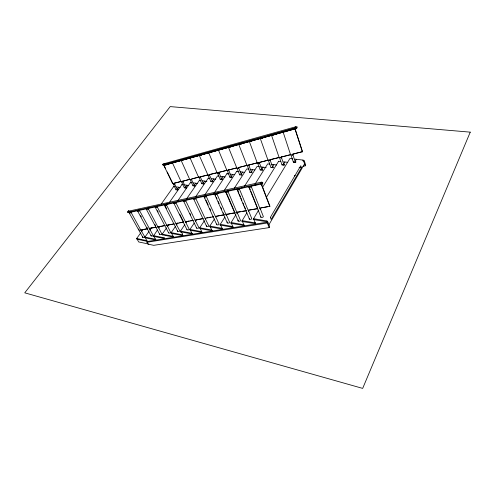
<?xml version="1.0" encoding="UTF-8"?>
<svg xmlns="http://www.w3.org/2000/svg" width="495" height="495" viewBox="0 0 495 495"><rect width="100%" height="100%" fill="white"/><g stroke="black" fill="none" stroke-linecap="round" stroke-linejoin="round"><path stroke-width="0.74" d="M303.144 160.986L303.194 161.024A0.687 0.309 -83 0 0 303.237 160.25A0.687 0.309 -83 0 0 302.921 160.071L294.896 159.124M295.762 161.686A2.116 1.349 -18.5 0 1 295.874 161.791A1.268 0.811 -18.5 0 1 295.602 162.453L293.436 162.193A1.268 0.811 -18.5 0 1 293.702 161.754M285.757 131.825L285.776 131.608A2.19 1.33 -18.9 0 0 284.804 131.212M283.889 164.136A2.085 1.33 -19.3 0 1 284.446 164.47A1.25 0.798 -19.2 0 1 284.167 165.126L282.051 164.866A1.25 0.798 -19.2 0 1 282.317 164.427M279.378 157.268L282.045 164.977M272.974 166.803A2.054 1.306 -20 0 1 273.351 167.075A1.231 0.786 -19.9 0 1 273.061 167.718L271 167.458M262.053 169.265A2.017 1.287 -20.7 0 1 262.573 169.599A1.213 0.767 -20.6 0 1 262.282 170.243L260.265 169.977A1.213 0.767 -20.6 0 1 260.537 169.55M260.259 170.082L257.493 162.645M251.336 209.676L248.372 210.214L251.738 218.518A1.318 0.897 -22.4 0 1 251.188 219.217A2.197 1.491 -22.3 0 1 249.492 219.236L237.093 189.635A1.367 0.885 -22.4 0 1 237.185 188.911L239.5 189.251L248.515 211.204L248.645 210.821M251.751 171.79A1.992 1.262 -21.3 0 1 252.103 172.056A1.194 0.755 -21.3 0 1 251.813 172.687L249.839 172.427A1.194 0.755 -21.3 0 1 250.111 172M251.813 141.23L251.837 141.019A2.085 1.262 -20.8 0 0 251.138 140.654M240.669 211.625L237.08 212.281L240.508 220.43A1.299 0.879 -23.2 0 1 239.957 221.123A2.166 1.46 -23.1 0 1 238.293 221.141L225.708 192.079A1.343 0.866 -23.1 0 1 225.813 191.361L228.065 191.707L237.229 213.252L237.359 212.875M241.275 174.067A1.961 1.244 -22 0 1 241.925 174.438A1.176 0.743 -21.9 0 1 241.628 175.063L239.704 174.803A1.176 0.743 -21.9 0 1 239.976 174.388M231.425 223.313L233.207 227.44A0.699 0.359 -79.9 0 1 232.823 227.316A0.699 0.359 -79.9 0 1 232.829 226.574L220.281 224.315L219.929 224.996L220.671 225.182M226.425 214.867L226.289 215.232L216.989 194.077L214.793 193.737L213.37 194.046M231.938 176.659A1.937 1.225 -22.6 0 1 232.031 176.758A1.157 0.73 -22.5 0 1 231.734 177.377L229.847 177.117A1.157 0.73 -22.5 0 1 229.952 176.907M215.82 216.798L215.684 217.156L206.26 196.379L204.831 196.156M221.946 178.695A1.906 1.2 -23.2 0 1 222.41 179.017A1.145 0.724 -23.1 0 1 222.106 179.629L220.263 179.369A1.145 0.724 -23.1 0 1 220.535 178.961M220.244 179.468L217.324 172.508M212.596 180.892A1.881 1.182 -23.7 0 1 213.042 181.213A1.126 0.712 -23.7 0 1 212.739 181.82L210.932 181.554A1.126 0.712 -23.7 0 1 211.037 181.349M205.53 218.666L205.394 219.025L195.859 198.613L193.768 198.272A1.287 0.817 -25.1 0 0 193.638 198.959L206.693 226.512A2.067 1.38 -25.3 0 0 208.259 226.506A1.244 0.829 -25.3 0 0 208.797 225.838L205.072 218.345L213.58 216.798M202.121 232.433L200.234 228.572M203.742 183.169A1.856 1.163 -24.3 0 1 203.928 183.348A1.114 0.699 -24.2 0 1 203.618 183.948L201.849 183.688A1.114 0.699 -24.2 0 1 201.954 183.484M183.732 200.438L185.774 200.778L195.401 220.838L195.544 220.485M190.47 230.299L191.881 233.213M201.83 183.787L198.848 177.043M201.514 155.164L201.552 154.966A1.943 1.163 -23.7 0 0 201.236 154.712M194.752 185.179A1.838 1.145 -24.8 0 1 195.049 185.433A1.101 0.687 -24.8 0 1 194.739 186.027L193.007 185.761A1.101 0.687 -24.8 0 1 193.279 185.365M165.181 204.689L166.487 204.911L176.276 224.309L176.424 223.963M185.848 187.104A1.813 1.126 -25.3 0 1 186.398 187.457A1.089 0.674 -25.3 0 1 186.083 188.044L184.388 187.784M177.433 189.084A1.788 1.108 -25.8 0 1 177.971 189.437A1.077 0.668 -25.7 0 1 177.656 190.018L175.991 189.752M167.267 225.627L167.124 225.968L157.255 206.891L155.987 206.669M175.972 189.851L173.027 183.218M173.621 237.068L162.7 234.902M174.549 162.632L174.593 162.44A1.862 1.108 -25.1 0 0 174.518 162.348M166.035 164.996L166.079 164.798A1.844 1.089 -25.6 0 0 165.534 164.458M141.285 230.354L141.137 230.682L131.101 212.504L127.933 212.423L127.642 211.891L128.459 210.79L129.449 210.975L261.317 182.166L262.61 182.339L262.87 183.014L262.059 184.319L260.846 184.146L128.991 212.615M260.172 209.088L260.296 208.704L263.334 216.538A1.343 0.91 -21.5 0 1 262.783 217.249A2.234 1.516 -21.5 0 1 261.044 217.274L248.855 187.11A1.386 0.897 -21.6 0 1 248.942 186.374L251.312 186.72L260.166 209.088L260.03 208.086L269.973 206.267L261.521 184.208M253.873 219.526L255.203 222.837M262.684 138.408L262.808 137.975A2.116 1.281 -20.2 0 0 261.694 137.573M247.123 164.996L249.827 172.532M241.059 144.398L241.195 143.971A2.054 1.244 -21.4 0 0 240.329 143.581M227.05 169.934L229.835 177.222M230.713 147.256L230.856 146.836A2.023 1.219 -22 0 0 230.014 146.452M174.655 202.653L175.985 202.876L189.183 229.185A1.207 0.798 -26.6 0 1 188.638 229.835A2.011 1.33 -26.5 0 1 187.141 229.841L186.98 229.723A1.207 0.798 -26.6 0 1 186.949 229.513M210.901 152.745L211.043 152.33A1.968 1.182 -23.1 0 0 210.078 151.934M158.221 227.582L158.369 227.248L161.778 233.857A1.163 0.755 -28.2 0 1 161.246 234.481A1.937 1.256 -28.2 0 1 159.835 234.488L159.687 234.37A1.163 0.755 -28.2 0 1 159.712 233.943M153.957 236.375L155.442 239.178M137.752 210.356L139.578 210.684L153.141 235.329A1.151 0.743 -28.7 0 1 152.615 235.948A1.912 1.231 -28.7 0 1 151.222 235.948L151.08 235.837A1.151 0.743 -28.7 0 1 151.229 235.193M305.198 165.837L305.675 165.027L304.165 160.386L303.689 161.197L305.198 165.837L302.94 166.351M269.125 227.607L269.67 226.685L267.857 222.069L147.516 241.486L146.966 242.278L147.98 244.122L153.747 245.328L269.125 227.607L267.312 222.998L267.857 222.069M270.357 217.392L300.774 165.732L301.443 167.756L271.136 219.403L270.357 217.392M268.674 225.151L304.27 164.396M294.457 162.428L296.326 159.297M199.293 155.43L207.863 174.896L200.302 176.752L200.45 177.606L200.159 176.963L207.727 175.112L209.602 175.372L209.311 174.716L217.088 172.817L219 173.071L218.722 172.409L226.71 170.453L228.665 170.713L228.387 170.039L236.604 168.028L238.609 168.288L238.33 167.601L246.782 165.534L248.83 165.788L248.558 165.089L257.258 162.966L259.349 163.22L259.083 162.508L268.036 160.318L270.183 160.578L269.923 159.854L279.143 157.596L281.339 157.849L281.086 157.113L290.59 154.786L292.836 155.046L292.588 154.292L302.519 151.656L295.131 128.83L163.956 165.237L165.602 168.616M267.374 221.834L253.131 219.477L258.662 210.09M266.267 197.53L289.878 158.536L292.743 158.87M292.836 155.046L292.724 154.063L302.519 151.668M283.047 165.101L284.928 162.001M281.086 157.113L289.996 154.737M255.637 223.74L241.733 221.401L246.881 212.788M248.372 210.214L257.846 208.717M262.554 187.339L278.629 161.24L280.727 161.494M281.339 157.849L279.279 157.367L270.771 159.452M262.059 184.319L261.805 183.645L262.61 182.339M296.449 128.712L296.233 128.038L296.951 126.881L295.694 126.77L164.451 163.604L163.474 163.474L162.737 164.47L162.997 165.002L164.031 165.138L295.274 128.601L296.449 128.712L297.167 127.555L296.951 126.881M272.726 166.469L273.859 164.631M261.317 182.16L260.506 183.466L128.638 212.077L127.642 211.891M295.694 126.77L294.983 127.927L163.715 164.6L162.737 164.47M167.242 172L172.823 183.496L174.407 183.961L172.681 183.701L163.814 165.435L295.131 128.83M244.27 225.59L230.695 223.27L235.898 214.681M236.709 213.376L237.526 212.07M255.067 184.06L267.708 163.87L269.756 164.123M270.183 160.578L269.923 159.854M261.973 168.999L263.111 167.186M237.08 212.281L246.25 210.833M270.326 160.349L268.036 160.318L260.29 138.501M283.159 132.153L290.584 154.78M220.281 224.315L224.835 217.163M226.073 215.207L226.902 213.908M244.276 186.584L257.097 166.419L259.355 166.704M235.181 212.633L225.98 214.527L235.02 212.881L225.813 191.361M259.083 162.508L268.179 160.095M259.349 163.22L257.394 162.737L248.558 165.089M251.522 171.462L252.667 169.667M271.551 135.376L279.143 157.589M224.291 214.626L215.368 216.463L224.136 214.867L223.196 212.751M210.109 226.958L209.571 226.425L214.502 218.939M234.209 188.391L246.788 168.9L248.991 169.185M241.368 173.85L242.519 172.081M200.197 228.634L199.485 228.139L204.416 220.739M224.161 190.569L236.74 171.264L236.87 171.635M230.726 177.346L232.644 174.426M238.33 167.601L246.925 165.311L238.763 144.472M236.74 167.805L228.467 147.331M190.402 230.286L189.696 229.798L194.257 223.047M195.531 221.123L196.379 219.842M214.255 192.901L226.982 173.59L227.137 173.968M249.369 141.527L257.252 162.96M221.89 178.435L223.041 176.703M228.387 170.039L235.997 167.997M228.665 170.713L226.846 170.237L218.722 172.409M226.846 170.237L218.468 150.109M211.767 181.783L213.692 178.924M185.699 222.595L185.532 221.704L193.39 220.479M219 173.071L218.864 172.198M182.377 234.766C183.459 232.687 179.301 232.198 180.483 231.078L184.79 224.668M186.083 222.744L186.943 221.463M205.041 194.529L217.515 175.892L218.914 176.127M219.143 172.86L217.088 172.817L208.742 152.806M164.532 204.577A1.231 0.773 -26.8 0 0 164.383 205.246L177.779 231.431A1.986 1.306 -27.1 0 0 179.252 231.425A1.194 0.786 -27.2 0 0 179.79 230.788L175.948 223.66L183.893 222.001L179.648 222.781M171.647 233.442L170.948 232.972L175.546 226.314M176.406 225.046L177.699 223.146M195.803 196.534L208.284 178.113L208.438 178.46M203.439 182.779L204.596 181.09M209.311 174.716L212.627 181.906M209.602 175.372L208.519 174.989M162.663 234.958L161.964 234.494L166.611 227.842M167.483 226.574L168.789 224.674M186.671 198.693L199.367 180.415M194.578 184.87L195.735 183.193M173.003 224L166.79 225.33L174.358 223.95M200.593 177.396L198.755 177.136L191.249 179.147L191.54 179.778L190.482 179.4L191.887 179.283M185.947 186.9L187.104 185.241M164.649 238.522L153.277 236.344L157.478 229.958M158.802 228.059L160.12 226.159M177.767 200.803L190.55 182.383L190.816 182.952M189.882 179.308L182.568 181.275L182.865 181.9L181.312 181.442L184.369 187.883M191.249 179.147L194.628 186.108M164.668 225.522L157.886 226.958L165.243 225.615M177.532 188.88L178.689 187.24M149.558 229.154L149.385 228.313L155.826 227.137M145.419 237.866L144.726 237.421L148.97 231.468M149.849 230.218L151.612 227.712M169.247 202.647L182.024 184.418L182.24 184.876M174.11 183.348L181.244 181.43L174.252 183.15L174.407 183.961M182.568 181.275L189.164 179.493M137.14 239.264L136.453 238.819L140.735 232.873M141.626 231.617L142.962 229.736M161.24 204.033L173.714 186.417L173.937 186.869M190.099 157.979L198.613 177.34L200.45 177.606M181.151 160.467L189.74 179.518L191.54 179.778M172.439 162.88L181.096 181.634L182.865 181.9M128.638 212.077L129.597 211.241M163.715 164.6L164.581 163.87M129.393 212.064L129.313 212.176A1.169 0.718 -28.7 0 0 129.145 212.807L142.845 237.371A1.887 1.213 -29.1 0 0 144.206 237.371A1.132 0.73 -29.2 0 0 144.738 236.765L140.797 230.076L147.764 228.808L147.046 227.483M163.814 165.435L164.321 164.742L171.74 162.676M127.933 212.423L128.261 211.984M162.997 165.002L163.288 164.6L164.321 164.742A1.101 0.656 -25.5 0 0 164.167 164.953M293.176 154.49L292.885 154.805L295.484 162.552M233.232 227.397L220.708 225.169L222.1 228.257M281.68 157.305L281.389 157.614M222.558 229.117L222.137 228.35A0.687 0.365 -79.7 0 0 222.131 229.055A0.687 0.365 -79.7 0 0 222.521 229.179L210.35 226.945M251.312 186.72L250.847 187.178A2.314 1.497 -21.6 0 1 249.059 187.234L248.898 187.16M212.176 230.812L200.234 228.628M270.524 160.034L268.265 160.102L270.994 167.564M239.5 189.251L239.042 189.709A2.277 1.466 -22.3 0 1 237.291 189.752L237.13 189.684M228.065 191.707L227.607 192.153A2.24 1.442 -23.1 0 1 225.899 192.196L225.745 192.128M192.338 234.036L180.953 231.901M216.989 194.077L216.538 194.523A2.203 1.411 -23.8 0 1 214.867 194.566L214.681 194.442A1.324 0.848 -23.8 0 1 214.793 193.737L215.727 195.853M182.383 234.828L182.853 235.564A0.65 0.371 -78.7 0 1 182.408 234.822L171.239 232.65M206.26 196.379L205.815 196.818A2.172 1.386 -24.4 0 1 204.175 196.855L204.033 196.787A1.306 0.835 -24.5 0 1 203.996 196.286M195.859 198.613L195.414 199.04A2.141 1.361 -25.1 0 1 193.817 199.077L193.675 199.009M219.347 172.563L217.305 172.606M155.906 239.957L155.875 239.976A0.625 0.371 -77.9 0 1 155.473 239.233L144.998 237.111M185.774 200.778L185.328 201.199A2.11 1.33 -25.7 0 1 183.763 201.236L183.596 201.119A1.268 0.804 -25.7 0 1 183.608 200.673M147.417 241.337L146.99 241.282L145.456 237.866L155.838 239.988L155.442 239.233M175.985 202.876L175.546 203.297A2.079 1.306 -26.2 0 1 174.011 203.327L173.844 203.21A1.25 0.786 -26.3 0 1 173.863 202.771M200.797 177.105L198.829 177.142M166.487 204.911L166.048 205.326A2.048 1.287 -26.8 0 1 164.544 205.357L164.414 205.289M157.255 206.891L156.822 207.3A2.023 1.262 -27.3 0 1 155.35 207.331L155.195 207.213A1.213 0.755 -27.3 0 1 155.35 206.557M174.754 183.478L172.897 183.509M158.041 226.729L158.221 227.582L148.29 208.816L147.857 209.218A1.999 1.238 -27.8 0 1 146.415 209.243L146.266 209.131A1.2 0.743 -27.8 0 1 146.297 208.711M139.578 210.684L139.144 211.08A1.974 1.219 -28.2 0 1 137.728 211.105L137.585 210.994A1.182 0.73 -28.3 0 1 137.622 210.579M131.101 212.504L130.674 212.893A1.949 1.194 -28.7 0 1 129.288 212.918L129.17 212.856M294.271 175.923L295.144 175.298M147.368 241.362L146.966 240.638L136.725 238.516M219.434 149.249L219.353 149.273A1.194 0.718 -22.6 0 0 219.081 149.422M272.467 134.492L272.757 134.436A2.153 1.306 -19.5 0 1 273.549 134.516M182.804 235.601L171.697 233.454L173.145 236.276M173.219 162.261L180.638 160.194M182.117 159.78L189.529 157.713M191.014 157.299L198.427 155.232M199.912 154.817L207.325 152.751M210.295 151.922L216.222 150.27M217.707 149.855L225.12 147.788M226.605 147.374L235.502 144.893M240.694 143.445L244.4 142.411M251.07 140.549L253.298 139.93M267.387 136.001L271.093 134.962M272.572 134.553L274.799 133.928M276.284 133.52L279.991 132.481M281.469 132.072L283.697 131.447M285.182 131.033L288.888 129.999M290.367 129.591L292.594 128.966M192.128 178.763L198.755 177.142M210.165 174.333L217.231 172.606M136.094 210.709L139.107 210.053M147.399 208.259L150.412 207.609M130.717 211.872L132.128 211.569M156.055 206.409L157.466 206.106M165.262 204.423L168.894 203.637M186.596 199.819L189.467 199.2M201.898 196.521L203.377 196.199M216.266 193.421L219.198 192.79M227.236 191.058L228.653 190.748M238.658 188.595L240.125 188.279M241.597 187.958L244.53 187.327M254.653 185.142L258.229 184.375M176.814 223.301L178.231 223.041M187.723 221.308L189.177 221.042M190.637 220.776L192.091 220.51M195.989 219.792L202.74 218.561M206.644 217.843L208.061 217.583M209.484 217.33L210.901 217.07M212.318 216.81L213.735 216.55M242.105 211.365L246.411 210.579M252.815 209.404L257.258 208.593M260.741 207.956L262.158 207.696M263.581 207.436L267.844 206.662M141.65 229.73L143.043 229.476M144.441 229.222L147.918 228.585M203.334 218.666L195.079 220.17L198.848 227.539A1.225 0.811 -26 0 1 198.303 228.195A2.042 1.355 -25.9 0 1 196.775 228.201L196.608 228.084A1.225 0.811 -26 0 1 196.732 227.403M149.224 228.535L156.383 227.236M146.966 242.278L267.312 222.998M302.383 151.897L294.989 129.059M296.233 128.038L294.983 127.92L295.274 128.601M273.246 135.203L271.755 135.055A1.293 0.78 -19.5 0 1 271.934 134.838M283.53 161.834L287.756 162.348M299.141 167.471L301.443 167.756M271.811 164.377L276.625 164.977M257.48 162.75L258.761 162.911M260.859 166.895L266.149 167.57M250.464 169.377L254.894 169.958M236.765 171.307L238.924 171.598M240.36 171.79L244.691 172.371M227.019 173.652L229.129 173.943M230.534 174.135L234.772 174.716M220.974 176.418L225.126 176.993M261.805 183.645L260.506 183.459L260.846 184.146M208.29 178.126L209.651 178.349M211.674 178.639L215.733 179.215M199.318 180.316L200.828 180.539M202.331 180.755L206.879 181.417M190.563 182.426L192.041 182.643M193.52 182.865L197.227 183.416M182.067 184.493L183.484 184.697M184.932 184.913L188.564 185.464M173.72 186.479L175.143 186.695M176.56 186.912L180.118 187.463M269.812 206.526L261.088 183.756M253.465 218.679L266.898 220.968L267.337 221.896A0.73 0.353 -80.6 0 1 266.966 221.766A0.73 0.353 -80.6 0 1 266.978 220.98M242.055 220.615L255.154 222.892L255.599 223.802A0.724 0.353 -80.3 0 1 255.222 223.672A0.724 0.353 -80.3 0 1 255.234 222.905M231.004 222.496L243.781 224.755L244.233 225.652A0.712 0.359 -80.1 0 1 243.849 225.522A0.712 0.359 -80.1 0 1 243.856 224.767M147.046 208.593L148.29 208.816M209.886 226.085L222.1 228.325M199.794 227.799L211.687 230.008L212.151 230.862A0.681 0.365 -79.4 0 1 211.761 230.744A0.681 0.365 -79.4 0 1 211.761 230.02M190 229.463L201.657 231.672M191.188 230.435L202.096 232.464A0.668 0.365 -79.2 0 1 201.688 231.666M180.483 231.078L191.843 233.256L192.308 234.085A0.662 0.371 -78.9 0 1 191.912 233.269M162.249 234.178L173.114 236.325L173.584 237.124A0.644 0.371 -78.4 0 1 173.176 236.338M153.506 235.663L164.142 237.792L164.612 238.578A0.631 0.371 -78.1 0 1 164.204 237.804M146.607 241.213L137.171 239.246L138.711 241.962L148.834 244.072M227.539 221.921A1.281 0.86 -23.9 0 0 227.261 222.861L227.44 222.985A2.128 1.429 -23.9 0 0 229.067 222.973A1.281 0.86 -23.9 0 0 229.618 222.292L226.135 214.279M216.841 223.957A1.262 0.842 -24.6 0 0 216.736 224.656L216.915 224.779A2.098 1.405 -24.6 0 0 218.505 224.767A1.262 0.842 -24.6 0 0 219.05 224.093L215.523 216.222M303.163 160.993L302.94 160.133M155.22 207.263L168.684 232.978A1.961 1.281 -27.7 0 0 170.125 232.972A1.176 0.767 -27.7 0 0 170.657 232.347L166.951 225.101M278.629 161.24L278.691 161.593M260.84 217.144L260.884 217.2A1.343 0.91 -21.5 0 1 260.803 216.662M249.338 219.161L249.294 219.112A1.318 0.897 -22.4 0 1 249.263 218.635M238.107 221.018L238.144 221.067A1.299 0.879 -23.2 0 1 238.38 220.065M203.996 196.738L216.767 224.705M206.557 226.444L206.526 226.394A1.244 0.829 -25.3 0 1 206.638 225.701M177.625 231.314L177.656 231.363A1.194 0.786 -27.2 0 1 177.637 230.88M168.529 232.867L168.56 232.91A1.176 0.767 -27.7 0 1 168.547 232.433M128.459 210.79L128.75 211.322M138.631 228.987L139.373 230.336M140.611 215.628L141.323 216.946M137.61 211.043L151.105 235.88M146.291 209.181L159.712 234.42M154.96 224.551L155.671 225.893M142.708 237.26L142.733 237.309A1.132 0.73 -29.2 0 1 142.863 236.629M157.466 210.641L158.177 212.002M164.872 205.246L166.567 208.587M179.704 214.088L183.397 221.556M173.875 203.259L187.011 229.773M174.252 183.15L177.55 190.099M190.061 213.568L190.724 214.948M183.626 201.168L196.639 228.133M182.711 181.071L185.978 188.131M210.313 226.92L211.73 229.958M189.956 179.32L192.988 185.86M204.435 196.732L205.066 198.118M206.007 200.19L208.216 205.035M209.793 208.488L210.74 210.567M200.512 177.383L203.507 184.035M216.352 197.258L216.971 198.668M218.221 201.484L219.149 203.6M220.708 207.12L221.642 209.23M214.719 194.498L227.292 222.917M207.943 174.908L210.913 181.659M219.062 172.848L221.995 179.716M242.47 221.5L243.825 224.699M237.185 188.911L238.943 193.155M239.524 194.566L240.403 196.688M240.991 198.099L241.863 200.221M243.033 203.049L243.911 205.171M244.493 206.582L245.371 208.704M228.529 169.822L231.623 177.47M236.827 167.817L239.691 174.908M238.472 167.384L241.517 175.156M248.942 186.374L250.328 189.87M250.885 191.262L257.561 208.011M248.7 164.872L251.695 172.78M259.225 162.292L262.171 170.336M270.233 160.343L272.949 167.817M281.222 156.89L284.05 165.225M290.819 154.564L293.43 162.304M274.001 134.739A2.153 1.306 -19.5 0 1 274.119 134.838M295.305 161.45A2.116 1.349 -18.5 0 1 295.626 161.593M283.363 131.825A1.312 0.798 -18.8 0 1 283.784 131.416M249.573 141.217A1.25 0.755 -20.8 0 1 249.752 141.007M260.5 138.179A1.268 0.767 -20.1 0 1 260.673 137.969M238.974 144.163A1.231 0.743 -21.4 0 1 239.147 143.958M228.678 147.027A1.213 0.73 -22 0 1 228.851 146.817M231.4 176.387A1.937 1.225 -22.6 0 1 231.703 176.498M470.25 132.146L362.674 388.396L24.75 292.83L170.212 106.604L470.25 132.146"/></g></svg>
